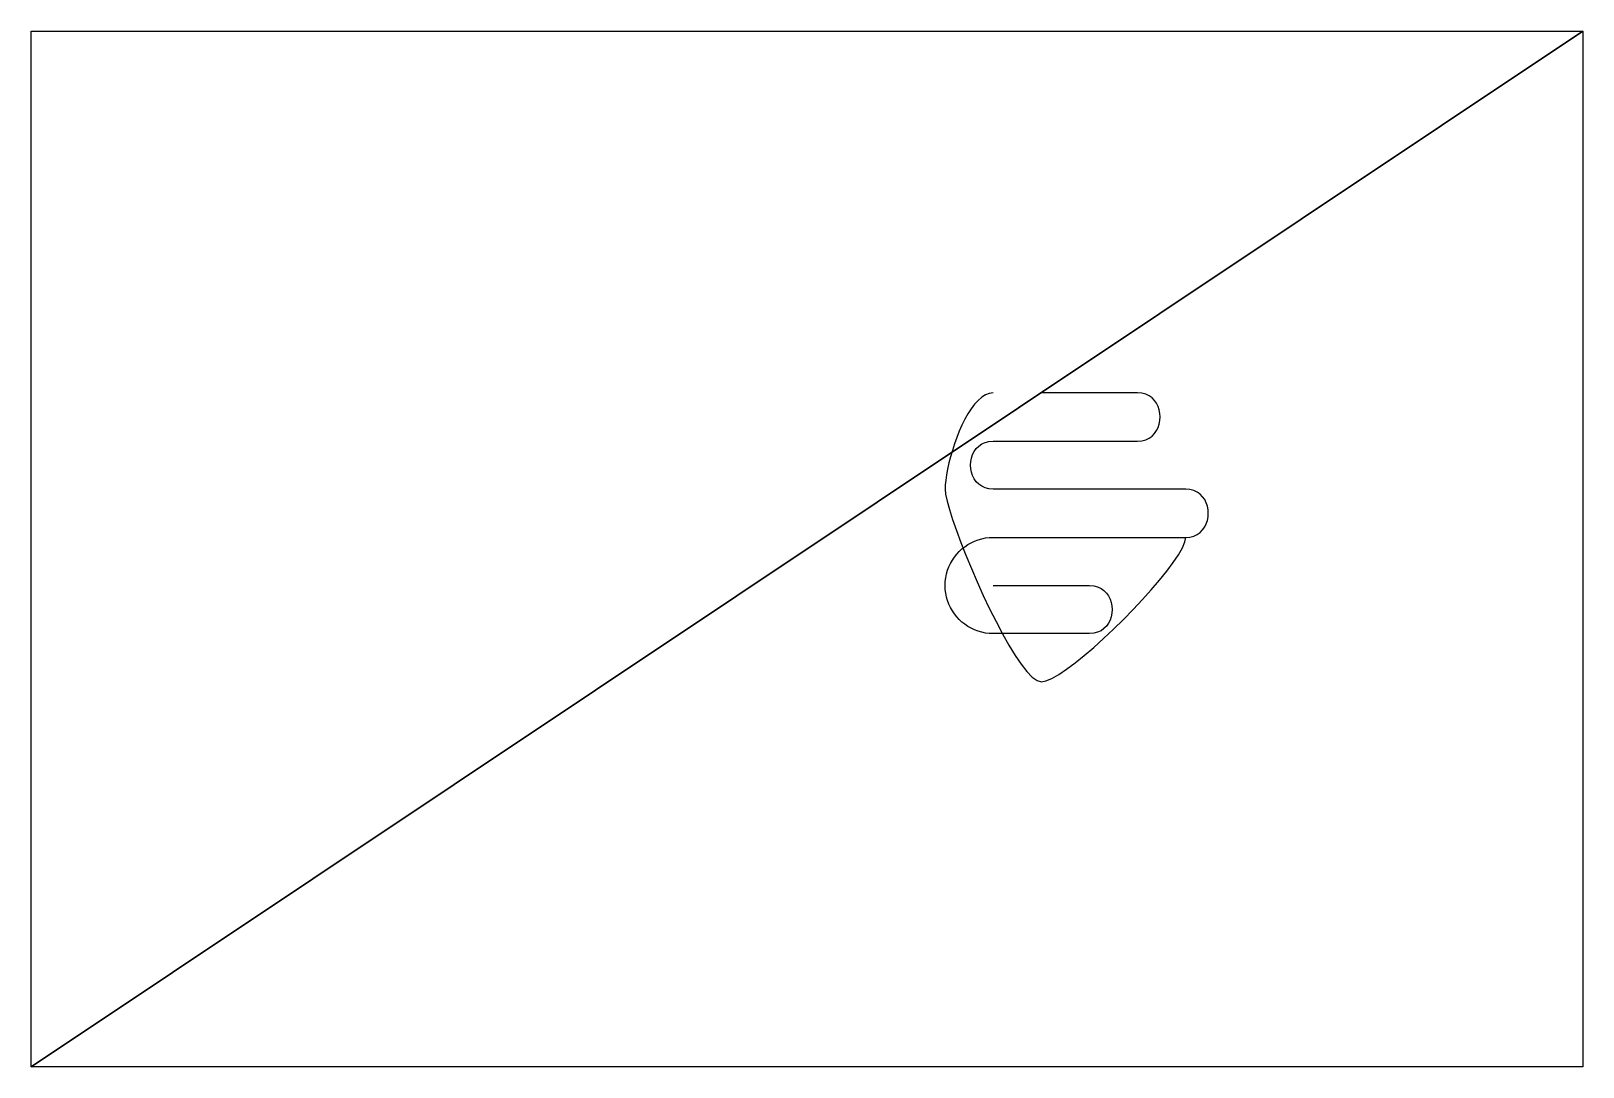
# Model space of a CAD drawing. Header units: metres. Extents: x -400 to 600, y -250 to 417.
import ezdxf

# ---------------------------------------------------------------- set-up
doc = ezdxf.new("R2010")
doc.units = ezdxf.units.M

msp = doc.modelspace()

# ---------------------------------------------------------------- linework, layer by layer
for p, q in [((212.5763, 181.21124, -433.0127), (210.23224, 179.18796, -433.0127)), ((214.99103, 182.72412, -433.0127), (212.5763, 181.21124, -433.0127)), ((217.46832, 183.67194, -433.0127), (214.99103, 182.72412, -433.0127)), ((220, 184, -433.0127), (217.46832, 183.67194, -433.0127)), ((313, 184, -433.0127), (251, 184, -433.0127)), ((315.7741, 183.77539, -433.0127), (313.00012, 184.00015, -433.0127)), ((318.2561, 183.13214, -433.0127), (315.7741, 183.77539, -433.0127)), ((320.4461, 182.11688, -433.0127), (318.2561, 183.13214, -433.0127)), ((322.34412, 180.77612, -433.0127), (320.4461, 182.11688, -433.0127)), ((323.95013, 179.15637, -433.0127), (322.34412, 180.77612, -433.0127)), ((203.70593, 170.60223, -433.0127), (201.72632, 167.08386, -433.0127)), ((205.78888, 173.8288, -433.0127), (203.70593, 170.60223, -433.0127)), ((207.96704, 176.70892, -433.0127), (205.78888, 173.8288, -433.0127)), ((210.23224, 179.18796, -433.0127), (207.96704, 176.70892, -433.0127)), ((325.2641, 177.30411, -433.0127), (323.95013, 179.15637, -433.0127)), ((326.28607, 175.26587, -433.0127), (325.2641, 177.30411, -433.0127)), ((327.01605, 173.0881, -433.0127), (326.28607, 175.26587, -433.0127)), ((327.45404, 170.81735, -433.0127), (327.01605, 173.0881, -433.0127)), ((327.60004, 168.50009, -433.0127), (327.45404, 170.81735, -433.0127)), ((199.85815, 163.32837, -433.0127), (198.10968, 159.39041, -433.0127)), ((201.72632, 167.08386, -433.0127), (199.85815, 163.32837, -433.0127)), ((325.26404, 159.69604, -433.0127), (326.28607, 161.73431, -433.0127)), ((326.28607, 161.73431, -433.0127), (327.01605, 163.91208, -433.0127)), ((327.01605, 163.91208, -433.0127), (327.45404, 166.18283, -433.0127)), ((327.45404, 166.18283, -433.0127), (327.60004, 168.50009, -433.0127)), ((195.00427, 151.18576, -433.0127), (193.6637, 147.02838, -433.0127)), ((196.48901, 155.32465, -433.0127), (195.00427, 151.18576, -433.0127)), ((198.10968, 159.39041, -433.0127), (196.48901, 155.32465, -433.0127)), ((210.65607, 149.77615, -433.0127), (212.55408, 151.11691, -433.0127)), ((212.55408, 151.11691, -433.0127), (214.74408, 152.13217, -433.0127)), ((214.74408, 152.13217, -433.0127), (217.22607, 152.77542, -433.0127)), ((217.22607, 152.77542, -433.0127), (220.00006, 153.00018, -433.0127)), ((220, 153, -433.0127), (313, 153, -433.0127)), ((313, 153, -433.0127), (315.774, 153.22476, -433.0127)), ((315.774, 153.22476, -433.0127), (318.25598, 153.86801, -433.0127)), ((318.25598, 153.86801, -433.0127), (320.44598, 154.88327, -433.0127)), ((320.44598, 154.88327, -433.0127), (322.344, 156.22403, -433.0127)), ((322.344, 156.22403, -433.0127), (323.95, 157.84378, -433.0127)), ((323.95, 157.84378, -433.0127), (325.26404, 159.69604, -433.0127)), ((192.4754, 142.90717, -433.0127), (191.44751, 138.87677, -433.0127)), ((193.6637, 147.02838, -433.0127), (192.4754, 142.90717, -433.0127)), ((205.54602, 139.81735, -433.0127), (205.98401, 142.0881, -433.0127)), ((205.98401, 142.0881, -433.0127), (206.71399, 144.26587, -433.0127)), ((206.71399, 144.26587, -433.0127), (207.73602, 146.30414, -433.0127)), ((207.73602, 146.30414, -433.0127), (209.05005, 148.1564, -433.0127)), ((209.05005, 148.1564, -433.0127), (210.65607, 149.77615, -433.0127)), ((189.90576, 131.30707, -433.0127), (189.40814, 127.877106, -433.0127)), ((190.58826, 134.99185, -433.0127), (189.90576, 131.30707, -433.0127)), ((191.44751, 138.87677, -433.0127), (190.58826, 134.99185, -433.0127)), ((205.40002, 137.50009, -433.0127), (205.54602, 139.81735, -433.0127)), ((205.54602, 135.18283, -433.0127), (205.40002, 137.50009, -433.0127)), ((205.98401, 132.91208, -433.0127), (205.54602, 135.18283, -433.0127)), ((206.71399, 130.73431, -433.0127), (205.98401, 132.91208, -433.0127)), ((207.73596, 128.69604, -433.0127), (206.71399, 130.73431, -433.0127)), ((189, 122, -433.0127), (189.32806, 118.7941, -433.0127)), ((189.10364, 124.75659, -433.0127), (189.0003, 122.00018, -433.0127)), ((189.40814, 127.877106, -433.0127), (189.10364, 124.75659, -433.0127)), ((209.04999, 126.84378, -433.0127), (207.73596, 128.69604, -433.0127)), ((210.656, 125.22403, -433.0127), (209.04999, 126.84378, -433.0127)), ((212.55402, 123.88327, -433.0127), (210.656, 125.22403, -433.0127)), ((214.74402, 122.86801, -433.0127), (212.55402, 123.88327, -433.0127)), ((217.22601, 122.22476, -433.0127), (214.74402, 122.86801, -433.0127)), ((220, 122, -433.0127), (217.22601, 122.22476, -433.0127)), ((344, 122, -433.0127), (220, 122, -433.0127)), ((346.77393, 121.7753, -433.0127), (343.99994, 122.00006, -433.0127)), ((349.25592, 121.13205, -433.0127), (346.77393, 121.7753, -433.0127)), ((351.44592, 120.11679, -433.0127), (349.25592, 121.13205, -433.0127)), ((353.34393, 118.77603, -433.0127), (351.44592, 120.11679, -433.0127)), ((189.32806, 118.7941, -433.0127), (190.27588, 114.387085, -433.0127)), ((190.27588, 114.387085, -433.0127), (191.78876, 108.926605, -433.0127)), ((354.94995, 117.15628, -433.0127), (353.34393, 118.77603, -433.0127)), ((356.26398, 115.304016, -433.0127), (354.94995, 117.15628, -433.0127)), ((357.286, 113.26578, -433.0127), (356.26398, 115.304016, -433.0127)), ((358.016, 111.08801, -433.0127), (357.286, 113.26578, -433.0127)), ((358.45398, 108.81726, -433.0127), (358.016, 111.08801, -433.0127)), ((191.78876, 108.926605, -433.0127), (193.81207, 102.56033, -433.0127)), ((193.81207, 102.56033, -433.0127), (196.29114, 95.43591, -433.0127)), ((357.286, 99.73425, -433.0127), (358.016, 101.91199, -433.0127)), ((358.016, 101.91199, -433.0127), (358.45398, 104.18274, -433.0127)), ((358.59998, 106.5, -433.0127), (358.45398, 108.81726, -433.0127)), ((358.45398, 104.18274, -433.0127), (358.59998, 106.5, -433.0127)), ((196.29114, 95.43591, -433.0127), (199.17126, 87.70102, -433.0127)), ((210.23248, 89.411896, -433.0127), (212.57654, 90.09445, -433.0127)), ((212.57654, 90.09445, -433.0127), (214.99133, 90.5921, -433.0127)), ((214.99133, 90.5921, -433.0127), (217.46863, 90.89667, -433.0127)), ((217.46863, 90.89667, -433.0127), (220.0003, 91, -433.0127)), ((220, 91, -433.0127), (344, 91, -433.0127)), ((343.44727, 88.01889, -433.0127), (344.00012, 91.00006, -433.0127)), ((344, 91, -433.0127), (346.774, 91.22476, -433.0127)), ((346.774, 91.22476, -433.0127), (349.25598, 91.86801, -433.0127)), ((349.25598, 91.86801, -433.0127), (351.44598, 92.88327, -433.0127)), ((351.44598, 92.88327, -433.0127), (353.344, 94.22403, -433.0127)), ((353.344, 94.22403, -433.0127), (354.95, 95.84378, -433.0127)), ((354.95, 95.84378, -433.0127), (356.26404, 97.696014, -433.0127)), ((356.26404, 97.696014, -433.0127), (357.286, 99.73425, -433.0127)), ((195.00427, 78.27365, -433.0127), (196.48901, 80.141815, -433.0127)), ((196.48901, 80.141815, -433.0127), (198.10974, 81.89032, -433.0127)), ((198.10974, 81.89032, -433.0127), (199.85828, 83.51102, -433.0127)), ((199.17126, 87.70102, -433.0127), (202.39783, 79.503296, -433.0127)), ((199.85828, 83.51102, -433.0127), (201.72644, 84.99576, -433.0127)), ((201.72644, 84.99576, -433.0127), (203.70612, 86.336365, -433.0127)), ((203.70612, 86.336365, -433.0127), (205.78912, 87.52469, -433.0127)), ((205.78912, 87.52469, -433.0127), (207.96729, 88.55258, -433.0127)), ((207.96729, 88.55258, -433.0127), (210.23248, 89.411896, -433.0127)), ((339.32806, 79.809845, -433.0127), (341.8562, 84.2551, -433.0127)), ((341.8562, 84.2551, -433.0127), (343.44727, 88.01889, -433.0127)), ((190.58807, 69.7677, -433.0127), (191.44739, 72.03287, -433.0127)), ((191.44739, 72.03287, -433.0127), (192.47528, 74.21103, -433.0127)), ((192.47528, 74.21103, -433.0127), (193.66364, 76.29401, -433.0127)), ((193.66364, 76.29401, -433.0127), (195.00427, 78.27365, -433.0127)), ((202.39783, 79.503296, -433.0127), (205.9162, 70.99039, -433.0127)), ((205.9162, 70.99039, -433.0127), (209.67169, 62.309967, -433.0127)), ((331.86523, 69.27963, -433.0127), (335.96405, 74.7843, -433.0127)), ((335.96405, 74.7843, -433.0127), (339.32806, 79.809845, -433.0127)), ((189, 60, -433.0127), (189.10333, 62.531677, -433.0127)), ((189.10364, 57.468384, -433.0127), (189.0003, 60.00006, -433.0127)), ((189.10333, 62.531677, -433.0127), (189.4079, 65.00894, -433.0127)), ((189.4079, 65.00894, -433.0127), (189.90552, 67.423676, -433.0127)), ((189.90552, 67.423676, -433.0127), (190.58807, 69.7677, -433.0127)), ((209.67169, 62.309967, -433.0127), (213.60968, 53.60971, -433.0127)), ((321.86798, 57.237488, -433.0127), (327.1328, 63.396973, -433.0127)), ((327.1328, 63.396973, -433.0127), (331.86523, 69.27963, -433.0127)), ((189.40814, 54.99109, -433.0127), (189.10364, 57.468384, -433.0127)), ((189.90576, 52.576355, -433.0127), (189.40814, 54.99109, -433.0127)), ((190.58826, 50.2323, -433.0127), (189.90576, 52.576355, -433.0127)), ((191.44751, 47.967102, -433.0127), (190.58826, 50.2323, -433.0127)), ((213.60968, 53.60971, -433.0127), (217.67548, 45.037262, -433.0127)), ((220, 60, -433.0127), (282, 60, -433.0127)), ((282, 60, -433.0127), (284.774, 59.775238, -433.0127)), ((284.774, 59.775238, -433.0127), (287.25598, 59.13199, -433.0127)), ((287.25598, 59.13199, -433.0127), (289.44598, 58.11673, -433.0127)), ((289.44598, 58.11673, -433.0127), (291.344, 56.77597, -433.0127)), ((291.344, 56.77597, -433.0127), (292.95, 55.15622, -433.0127)), ((292.95, 55.15622, -433.0127), (294.26404, 53.303986, -433.0127)), ((294.26404, 53.303986, -433.0127), (295.28607, 51.265747, -433.0127)), ((295.28607, 51.265747, -433.0127), (296.0161, 49.088013, -433.0127)), ((310.14563, 44.492676, -433.0127), (316.17188, 50.902344, -433.0127)), ((316.17188, 50.902344, -433.0127), (321.86798, 57.237488, -433.0127)), ((192.4754, 45.78894, -433.0127), (191.44751, 47.967102, -433.0127)), ((193.6637, 43.705963, -433.0127), (192.4754, 45.78894, -433.0127)), ((195.00427, 41.72632, -433.0127), (193.6637, 43.705963, -433.0127)), ((196.48901, 39.858154, -433.0127), (195.00427, 41.72632, -433.0127)), ((217.67548, 45.037262, -433.0127), (221.81439, 36.740265, -433.0127)), ((296.0161, 49.088013, -433.0127), (296.4541, 46.81726, -433.0127)), ((296.4541, 42.1828, -433.0127), (296.0161, 39.91205, -433.0127)), ((296.4541, 46.81726, -433.0127), (296.6001, 44.50003, -433.0127)), ((296.6001, 44.50003, -433.0127), (296.4541, 42.1828, -433.0127)), ((303.89044, 38.10965, -433.0127), (310.14563, 44.492676, -433.0127)), ((198.10968, 38.10965, -433.0127), (196.48901, 39.858154, -433.0127)), ((199.85815, 36.488953, -433.0127), (198.10968, 38.10965, -433.0127)), ((201.72632, 35.00421, -433.0127), (199.85815, 36.488953, -433.0127)), ((203.70593, 33.663605, -433.0127), (201.72632, 35.00421, -433.0127)), ((205.78888, 32.47528, -433.0127), (203.70593, 33.663605, -433.0127)), ((207.96704, 31.447388, -433.0127), (205.78888, 32.47528, -433.0127)), ((210.23224, 30.588074, -433.0127), (207.96704, 31.447388, -433.0127)), ((212.5763, 29.905518, -433.0127), (210.23224, 30.588074, -433.0127)), ((221.81439, 36.740265, -433.0127), (225.9718, 28.866394, -433.0127)), ((289.4463, 30.883362, -433.0127), (287.25635, 29.868134, -433.0127)), ((291.34424, 32.22409, -433.0127), (289.4463, 30.883362, -433.0127)), ((291.09778, 25.828186, -433.0127), (297.50745, 31.854431, -433.0127)), ((292.9502, 33.84384, -433.0127), (291.34424, 32.22409, -433.0127)), ((294.26416, 35.696075, -433.0127), (292.9502, 33.84384, -433.0127)), ((295.28613, 37.734314, -433.0127), (294.26416, 35.696075, -433.0127)), ((296.0161, 39.91205, -433.0127), (295.28613, 37.734314, -433.0127)), ((297.50745, 31.854431, -433.0127), (303.89044, 38.10965, -433.0127)), ((214.99103, 29.407898, -433.0127), (212.5763, 29.905518, -433.0127)), ((217.46832, 29.103333, -433.0127), (214.99103, 29.407898, -433.0127)), ((220, 29, -433.0127), (217.46832, 29.103333, -433.0127)), ((282, 29, -433.0127), (220, 29, -433.0127)), ((225.9718, 28.866394, -433.0127), (230.09308, 21.563293, -433.0127)), ((230.09308, 21.563293, -433.0127), (234.12354, 14.978638, -433.0127)), ((278.60315, 14.867249, -433.0127), (284.76263, 20.13208, -433.0127)), ((284.77435, 29.224884, -433.0127), (282.00037, 29.000153, -433.0127)), ((284.76263, 20.13208, -433.0127), (291.09778, 25.828186, -433.0127)), ((287.25635, 29.868134, -433.0127), (284.77435, 29.224884, -433.0127)), ((234.12354, 14.978638, -433.0127), (238.00848, 9.260071, -433.0127)), ((267.21576, 6.036072, -433.0127), (272.72046, 10.134857, -433.0127)), ((272.72046, 10.134857, -433.0127), (278.60315, 14.867249, -433.0127)), ((238.00848, 9.260071, -433.0127), (241.6933, 4.555267, -433.0127)), ((241.6933, 4.555267, -433.0127), (245.12329, 1.011871, -433.0127)), ((245.12329, 1.011871, -433.0127), (248.24384, -1.222443, -433.0127)), ((253.9812, -1.447174, -433.0127), (257.745, 0.14389, -433.0127)), ((257.745, 0.14389, -433.0127), (262.19025, 2.672028, -433.0127)), ((262.19025, 2.672028, -433.0127), (267.21576, 6.036072, -433.0127)), ((248.24384, -1.222443, -433.0127), (251.0003, -2.00003, -433.0127)), ((251, -2, -433.0127), (253.9812, -1.447174, -433.0127))]:
    msp.add_line(p, q)
for points in [[(-400, -250, -433.0127), (-400, 417, -433.0127), (600, 417, -433.0127), (600.0001, 417.0001, -433.0126)], [(600, 417, -433.0127), (600, -250, -433.0127), (-400, -250, -433.0127), (-399.9999, -249.9999, -433.0126)]]:
    msp.add_3dface(points)

doc.saveas('drawing.dxf')
